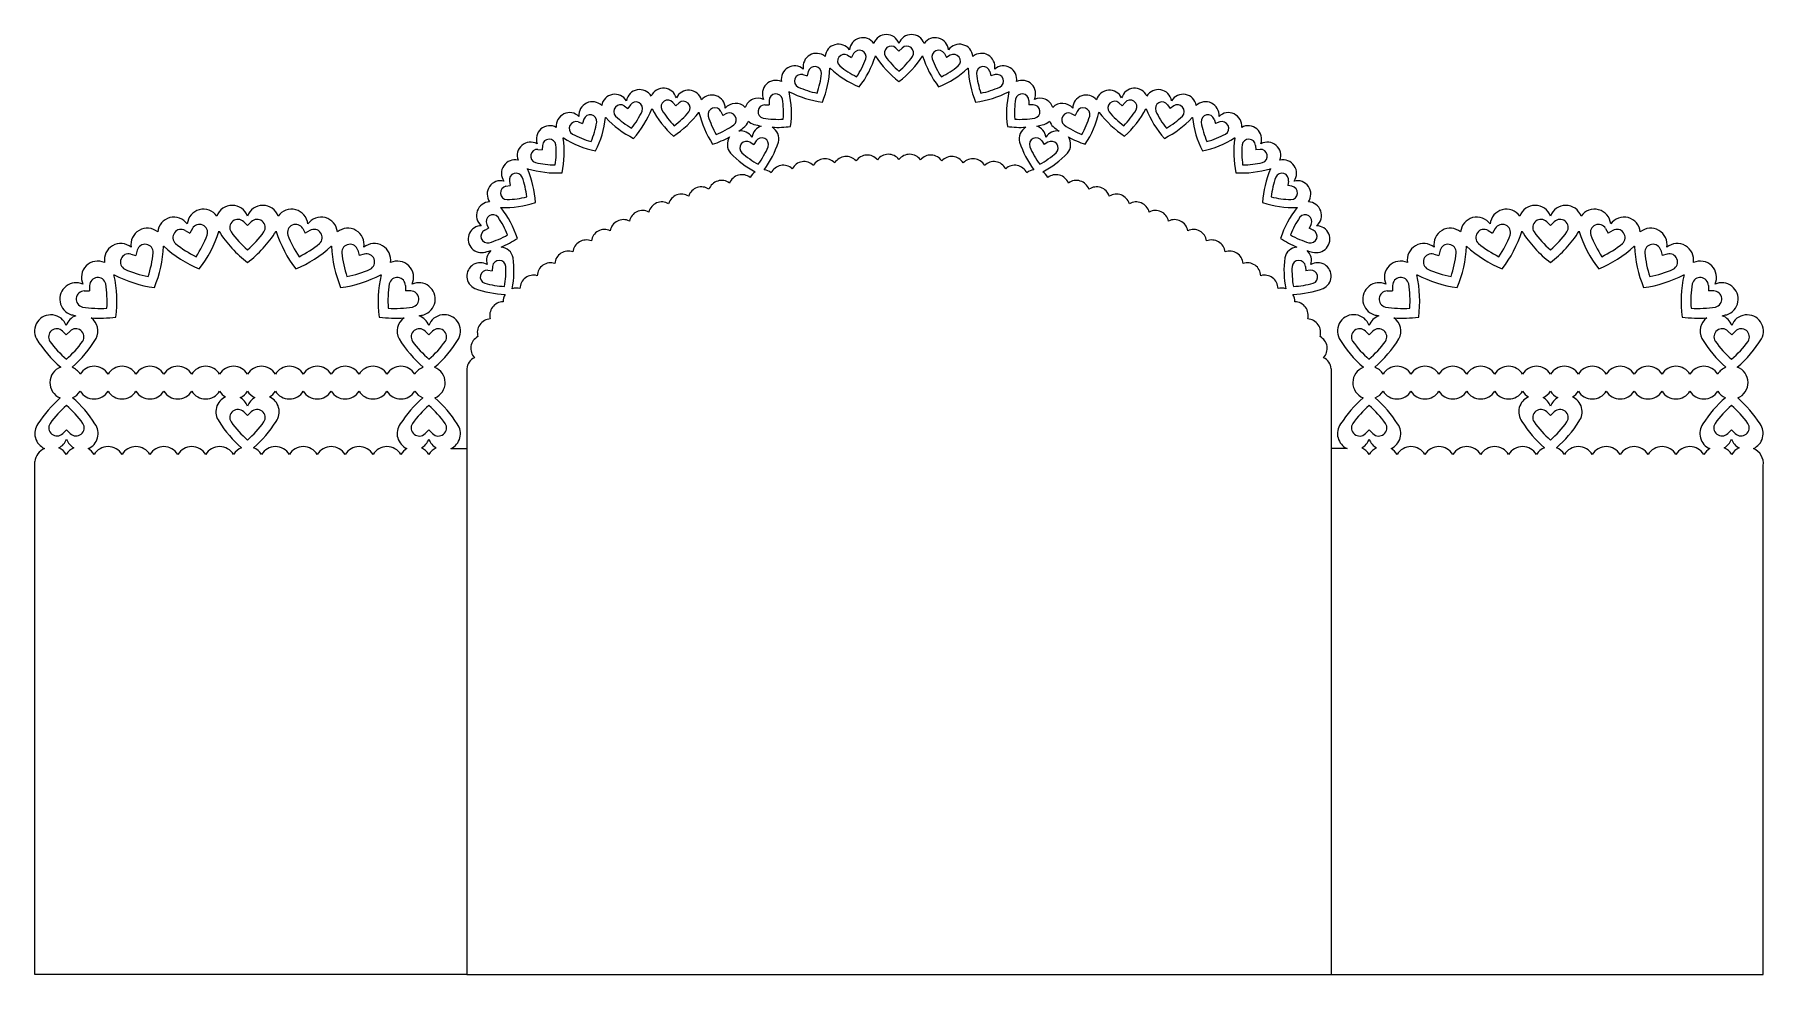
# Model space of a CAD drawing. Extents: x 86 to 346, y 50 to 192.
import ezdxf

# ---------------------------------------------------------------- set-up
doc = ezdxf.new("R2010")
doc.units = 0
doc.layers.get('0').update_dxf_attribs({"linetype": 'CONTINUOUS'})

msp = doc.modelspace()

# ---------------------------------------------------------------- linework, layer by layer
for p, q in [((208.139212, 188.633347), (208.707391, 188.3063)), ((209.035924, 188.873621), (208.707391, 188.3063)), ((215.394732, 189.710774), (215.858905, 189.247815)), ((216.323077, 189.710774), (215.858905, 189.247815)), ((222.681885, 188.873621), (223.010419, 188.3063)), ((223.578598, 188.633347), (223.010419, 188.3063)), ((201.409776, 185.714767), (202.043241, 185.545919)), ((202.213746, 186.178939), (202.043241, 185.545919)), ((229.504064, 186.178939), (229.674569, 185.545919)), ((230.308034, 185.714767), (229.674569, 185.545919)), ((174.542333, 181.000683), (175.084483, 180.632091)), ((175.454493, 181.173274), (175.084483, 180.632091)), ((181.858081, 181.532891), (182.286359, 181.036539)), ((182.783831, 181.463516), (182.286359, 181.036539)), ((189.062298, 180.15351), (189.347517, 179.563224)), ((189.938547, 179.846897), (189.347517, 179.563224)), ((195.665024, 181.153928), (196.320605, 181.154786)), ((196.321463, 181.810367), (196.320605, 181.154786)), ((235.396347, 181.810367), (235.397205, 181.154786)), ((236.052786, 181.153928), (235.397205, 181.154786)), ((241.779263, 179.846897), (242.370293, 179.563224)), ((242.655512, 180.15351), (242.370293, 179.563224)), ((248.933979, 181.463516), (249.431451, 181.036539)), ((249.859728, 181.532891), (249.431451, 181.036539)), ((256.263316, 181.173274), (256.633327, 180.632091)), ((257.175477, 181.000683), (256.633327, 180.632091)), ((167.613608, 178.593155), (168.232683, 178.37744)), ((168.450018, 178.995949), (168.232683, 178.37744)), ((263.267792, 178.995949), (263.485127, 178.37744)), ((264.104202, 178.593155), (263.485127, 178.37744)), ((161.544087, 174.474375), (162.197899, 174.426239)), ((162.247747, 175.079923), (162.197899, 174.426239)), ((193.459239, 175.533949), (194.014792, 175.185885)), ((194.364308, 175.740525), (194.014792, 175.185885)), ((237.353502, 175.740525), (237.703018, 175.185885)), ((238.258571, 175.533949), (237.703018, 175.185885)), ((269.470063, 175.079923), (269.519911, 174.426239)), ((270.173722, 174.474375), (269.519911, 174.426239)), ((156.7474, 168.925032), (157.391392, 169.047755)), ((157.270355, 169.692066), (157.391392, 169.047755)), ((274.447455, 169.692066), (274.326418, 169.047755)), ((274.97041, 168.925032), (274.326418, 169.047755)), ((108.488862, 162.28001), (109.179553, 161.882435)), ((109.578934, 162.572083), (109.179553, 161.882435)), ((117.308895, 163.589683), (117.873152, 163.026892)), ((118.437418, 163.589673), (117.873152, 163.026892)), ((126.167362, 162.571938), (126.566731, 161.882283)), ((127.257429, 162.279845), (126.566731, 161.882283)), ((153.550431, 162.323304), (154.140717, 162.608523)), ((153.857044, 163.199553), (154.140717, 162.608523)), ((277.860766, 163.199553), (277.577093, 162.608523)), ((278.167379, 162.323304), (277.577093, 162.608523)), ((304.460381, 162.279845), (305.151079, 161.882283)), ((305.550448, 162.571938), (305.151079, 161.882283)), ((313.280392, 163.589673), (313.844658, 163.026892)), ((314.408915, 163.589683), (313.844658, 163.026892)), ((322.138876, 162.572083), (322.538257, 161.882435)), ((323.228948, 162.28001), (322.538257, 161.882435)), ((100.308333, 158.73217), (101.078389, 158.526906)), ((101.285667, 159.296423), (101.078389, 158.526906)), ((134.460571, 159.296132), (134.667836, 158.526612)), ((135.437896, 158.731862), (134.667836, 158.526612)), ((296.279914, 158.731862), (297.049974, 158.526612)), ((297.257239, 159.296132), (297.049974, 158.526612)), ((330.432143, 159.296423), (330.639421, 158.526906)), ((331.409477, 158.73217), (330.639421, 158.526906)), ((154.001505, 156.302823), (154.653059, 156.230274)), ((154.727314, 156.881637), (154.653059, 156.230274)), ((276.990496, 156.881637), (277.06475, 156.230274)), ((277.716305, 156.302823), (277.06475, 156.230274)), ((94.12279, 153.985922), (94.12174, 153.188979)), ((141.623356, 153.985506), (141.624392, 153.188563)), ((290.094454, 153.985506), (290.093418, 153.188563)), ((337.59502, 153.985922), (337.59607, 153.188979)), ((93.324797, 153.187942), (94.12174, 153.188979)), ((142.421335, 153.187513), (141.624392, 153.188563)), ((289.296475, 153.187513), (290.093418, 153.188563)), ((338.393013, 153.187942), (337.59607, 153.188979)), ((90.044077, 147.145227), (90.61124, 146.585364)), ((91.172585, 147.151059), (90.61124, 146.585364)), ((144.582222, 147.143747), (145.149388, 146.583888)), ((145.71073, 147.149586), (145.149388, 146.583888)), ((286.00708, 147.149586), (286.568422, 146.583888)), ((287.135588, 147.143747), (286.568422, 146.583888)), ((340.545225, 147.151059), (341.10657, 146.585364)), ((341.673733, 147.145227), (341.10657, 146.585364)), ((150.858897, 141.491258), (150.858898, 129.485606)), ((280.858913, 141.491258), (280.858912, 129.485606)), ((117.308645, 135.006629), (117.872902, 134.443837)), ((118.437168, 135.006619), (117.872902, 134.443837)), ((313.280642, 135.006619), (313.844908, 134.443837)), ((314.409165, 135.006629), (313.844908, 134.443837)), ((90.078071, 131.745227), (90.642341, 132.308005)), ((91.206594, 131.74521), (90.642341, 132.308005)), ((144.577644, 131.729519), (145.141911, 132.2923)), ((145.706167, 131.729509), (145.141911, 132.2923)), ((286.011643, 131.729509), (286.575899, 132.2923)), ((287.140166, 131.729519), (286.575899, 132.2923)), ((340.511216, 131.74521), (341.075469, 132.308005)), ((341.639739, 131.745227), (341.075469, 132.308005)), ((85.858905, 50.414692), (85.858905, 127.520521)), ((148.453101, 129.485605), (150.858898, 129.485606)), ((150.858898, 129.485606), (150.858905, 50.414692)), ((280.858912, 129.485606), (280.858905, 50.414692)), ((283.264709, 129.485605), (280.858912, 129.485606)), ((345.858905, 50.414692), (345.858905, 126.930605)), ((150.858905, 50.414692), (85.858905, 50.414692)), ((150.858905, 50.414692), (280.858905, 50.414692)), ((280.858905, 50.414692), (345.858905, 50.414692))]:
    msp.add_line(p, q)
for centre, radius, start, end in [((206.755775, 188.262656), 2.022839, 35.364135, 174.547781), ((210.419362, 189.244312), 2.022839, 35.452219, 174.635865), ((213.962493, 189.710774), 2.022839, 20.364135, 159.547781), ((214.680488, 188.994656), 1.01142, 45.074998, 212.272929), ((217.755317, 189.710774), 2.022839, 20.452219, 159.635865), ((217.037322, 188.994656), 1.01142, 327.727071, 134.925002), ((221.298448, 189.244312), 2.022839, 5.364135, 144.547781), ((224.962035, 188.262656), 2.022839, 5.452219, 144.635865), ((203.454102, 186.895059), 2.022839, 50.452219, 189.635865), ((207.634649, 187.756771), 1.01142, 60.074998, 227.272929), ((209.911177, 188.366765), 1.01142, 342.727071, 149.925002), ((198.008209, 193.028904), 13.792436, 326.351366, 338.912375), ((198.014151, 193.006729), 14.980854, 322.464095, 342.531587), ((210.419362, 189.244312), 2.022839, 338.708037, 339.547781), ((213.962493, 189.710774), 2.022839, 215.452219, 216.291963), ((224.971221, 196.555695), 14.980854, 212.468413, 232.535905), ((224.971221, 196.578652), 13.792436, 216.087625, 228.648634), ((206.746589, 196.555695), 14.980854, 307.464095, 327.531587), ((206.746589, 196.578652), 13.792436, 311.351366, 323.912375), ((217.755317, 189.710774), 2.022839, 323.708037, 324.547781), ((221.298448, 189.244312), 2.022839, 200.452219, 201.291963), ((233.703659, 193.006729), 14.980854, 197.468413, 217.535905), ((221.806633, 188.366765), 1.01142, 30.074998, 197.272929), ((233.709601, 193.028904), 13.792436, 201.087625, 213.648634), ((224.083161, 187.756771), 1.01142, 312.727071, 119.925002), ((228.263708, 186.895059), 2.022839, 350.364135, 129.547781), ((197.334209, 182.823113), 2.022839, 65.452219, 204.635865), ((200.16942, 184.998647), 2.022839, 50.364135, 189.547781), ((201.14928, 184.737468), 1.01142, 75.074998, 242.272929), ((203.190359, 185.915886), 1.01142, 357.727071, 164.925002), ((190.486325, 187.338452), 13.792436, 341.351366, 353.912375), ((190.497803, 187.31857), 14.980854, 337.464095, 357.531587), ((203.454102, 186.895059), 2.022839, 353.708037, 354.547781), ((206.755775, 188.262656), 2.022839, 230.452219, 231.291963), ((215.617794, 197.723611), 14.980854, 227.468413, 247.535905), ((215.611852, 197.745786), 13.792436, 231.087625, 243.648634), ((216.100016, 197.723611), 14.980854, 292.464095, 312.531587), ((216.105958, 197.745786), 13.792436, 296.351366, 308.912375), ((224.962035, 188.262656), 2.022839, 308.708037, 309.547781), ((228.263708, 186.895059), 2.022839, 185.452219, 186.291963), ((241.220007, 187.31857), 14.980854, 182.468413, 202.535905), ((228.527451, 185.915886), 1.01142, 15.074998, 182.272929), ((241.231485, 187.338452), 13.792436, 186.087625, 198.648634), ((231.54839, 184.998647), 2.022839, 350.452219, 129.635865), ((230.56853, 184.737468), 1.01142, 297.727071, 104.925002), ((234.383601, 182.823113), 2.022839, 335.364135, 114.547781), ((173.135062, 180.734414), 2.022839, 31.078421, 170.262066), ((176.861764, 181.439544), 2.022839, 31.166505, 170.350151), ((180.429847, 181.639923), 2.022839, 16.078421, 155.262066), ((184.212065, 181.356485), 2.022839, 16.166505, 155.350151), ((187.710431, 180.626548), 2.022839, 1.078421, 140.262066), ((194.652278, 180.141182), 2.022839, 65.364135, 161.324963), ((197.332882, 181.809043), 1.01142, 12.727071, 179.925002), ((184.69354, 179.89509), 13.792436, 356.351366, 8.912375), ((197.334209, 182.823113), 2.022839, 8.708037, 9.547781), ((200.16942, 184.998647), 2.022839, 245.452219, 246.291963), ((184.709773, 179.878857), 14.980854, 352.464095, 12.531587), ((206.280798, 196.430887), 14.980854, 242.468413, 262.535905), ((206.269319, 196.450768), 13.792436, 246.087625, 258.648634), ((225.437012, 196.430887), 14.980854, 277.464095, 297.531587), ((225.448491, 196.450768), 13.792436, 281.351366, 293.912375), ((247.008037, 179.878857), 14.980854, 167.468413, 187.535905), ((231.54839, 184.998647), 2.022839, 293.708037, 294.547781), ((234.383601, 182.823113), 2.022839, 170.452219, 171.291963), ((247.02427, 179.89509), 13.792436, 171.087625, 183.648634), ((234.384928, 181.809043), 1.01142, 0.074998, 167.272929), ((237.065532, 180.141182), 2.022839, 18.675037, 114.635865), ((244.007379, 180.626548), 2.022839, 39.737934, 178.921579), ((247.505745, 181.356485), 2.022839, 24.649849, 163.833495), ((251.287963, 181.639923), 2.022839, 24.737934, 163.921579), ((254.856046, 181.439544), 2.022839, 9.649849, 148.833495), ((258.582748, 180.734414), 2.022839, 9.737934, 148.921579), ((166.323205, 177.97173), 2.022839, 46.078421, 185.262066), ((169.740421, 179.617374), 2.022839, 46.166505, 185.350151), ((169.404242, 178.660649), 1.01142, 353.441357, 160.639287), ((173.973674, 180.164264), 1.01142, 55.789284, 222.987215), ((182.675051, 189.529211), 13.792436, 226.801911, 239.36292), ((176.289421, 180.602427), 1.01142, 338.441357, 145.639287), ((164.768138, 186.14104), 13.792436, 322.065651, 334.62666), ((164.772406, 186.118483), 14.980854, 318.17838, 338.245873), ((176.861764, 181.439544), 2.022839, 334.422323, 335.262066), ((180.429847, 181.639923), 2.022839, 211.166505, 212.006249), ((191.919314, 187.643021), 14.980854, 208.182699, 228.250191), ((181.092318, 180.872152), 1.01142, 40.789284, 207.987215), ((191.92103, 187.665914), 13.792436, 211.801911, 224.36292), ((173.745641, 189.00495), 14.980854, 303.17838, 323.245873), ((173.747357, 189.027842), 13.792436, 307.065651, 319.62666), ((183.442563, 180.696026), 1.01142, 323.441357, 130.639287), ((184.212065, 181.356485), 2.022839, 319.422323, 320.262066), ((187.710431, 180.626548), 2.022839, 196.166505, 197.006249), ((200.36212, 183.451403), 14.980854, 193.182699, 213.250191), ((188.151615, 179.713479), 1.01142, 25.789284, 192.987215), ((200.369702, 183.473072), 13.792436, 196.801911, 209.36292), ((191.290414, 179.373858), 2.022839, 44.389323, 140.350151), ((190.376192, 178.935065), 1.01142, 308.441357, 115.639287), ((195.666348, 180.142509), 1.01142, 90.074998, 257.272929), ((236.051462, 180.142509), 1.01142, 282.727071, 89.925002), ((240.427396, 179.373858), 2.022839, 39.649849, 135.610677), ((241.341618, 178.935065), 1.01142, 64.360713, 231.558643), ((243.566195, 179.713479), 1.01142, 347.012785, 154.210716), ((231.348108, 183.473072), 13.792436, 330.63708, 343.198089), ((231.35569, 183.451403), 14.980854, 326.749809, 346.817301), ((244.007379, 180.626548), 2.022839, 342.993751, 343.833495), ((247.505745, 181.356485), 2.022839, 219.737934, 220.577677), ((257.972169, 189.00495), 14.980854, 216.754127, 236.82162), ((248.275247, 180.696026), 1.01142, 49.360713, 216.558643), ((257.970453, 189.027842), 13.792436, 220.37334, 232.934349), ((239.79678, 187.665914), 13.792436, 315.63708, 328.198089), ((239.798496, 187.643021), 14.980854, 311.749809, 331.817301), ((250.625492, 180.872152), 1.01142, 332.012785, 139.210716), ((251.287963, 181.639923), 2.022839, 327.993751, 328.833495), ((254.856046, 181.439544), 2.022839, 204.737934, 205.577677), ((266.945404, 186.118483), 14.980854, 201.754127, 221.82162), ((255.428389, 180.602427), 1.01142, 34.360713, 201.558643), ((266.949672, 186.14104), 13.792436, 205.37334, 217.934349), ((249.042759, 189.529211), 13.792436, 300.63708, 313.198089), ((257.744136, 180.164264), 1.01142, 317.012785, 124.210716), ((261.977389, 179.617374), 2.022839, 354.649849, 133.833495), ((262.313568, 178.660649), 1.01142, 19.360713, 186.558643), ((265.394605, 177.97173), 2.022839, 354.737934, 133.921579), ((163.333344, 176.014155), 2.022839, 61.166505, 200.350151), ((167.280807, 177.638056), 1.01142, 70.789284, 237.987215), ((156.842039, 181.02861), 13.792436, 337.065651, 349.62666), ((156.851999, 181.007927), 14.980854, 333.17838, 353.245873), ((169.740421, 179.617374), 2.022839, 349.422323, 350.262066), ((173.135062, 180.734414), 2.022839, 226.166505, 227.006249), ((182.679319, 189.506654), 14.980854, 223.182699, 243.250191), ((183.167775, 189.492286), 13.792436, 292.065651, 304.62666), ((183.160193, 189.470618), 14.980854, 305.127934, 308.245873), ((192.062909, 175.215246), 2.022839, 33.221278, 98.032792), ((191.290414, 179.373858), 2.022839, 304.422323, 341.324963), ((194.652278, 180.141182), 2.022839, 224.389323, 252.452439), ((195.760639, 176.059228), 2.022839, 107.681494, 172.493008), ((197.596534, 192.765618), 14.980854, 256.275989, 260.586352), ((197.580301, 192.781851), 13.792436, 261.087625, 273.648634), ((197.596534, 192.765618), 14.980854, 266.871301, 277.535905), ((195.760639, 176.059228), 2.022839, 345.404704, 59.776159), ((234.121276, 192.765618), 14.980854, 262.464095, 273.128699), ((234.137509, 192.781851), 13.792436, 266.351366, 278.912375), ((235.957171, 176.059228), 2.022839, 120.223841, 194.595296), ((235.957171, 176.059228), 2.022839, 7.506992, 72.318506), ((234.121276, 192.765618), 14.980854, 279.413648, 282.531587), ((237.065532, 180.141182), 2.022839, 278.708037, 315.610677), ((239.654901, 175.215246), 2.022839, 81.967208, 146.778722), ((240.427396, 179.373858), 2.022839, 198.675037, 226.738153), ((248.557617, 189.470618), 14.980854, 230.561703, 234.872066), ((240.427396, 179.373858), 2.022839, 234.737934, 235.577677), ((248.550035, 189.492286), 13.792436, 235.37334, 247.934349), ((249.038491, 189.506654), 14.980854, 296.749809, 316.817301), ((258.582748, 180.734414), 2.022839, 312.993751, 313.833495), ((261.977389, 179.617374), 2.022839, 189.737934, 190.577677), ((274.865811, 181.007927), 14.980854, 186.754127, 206.82162), ((274.875771, 181.02861), 13.792436, 190.37334, 202.934349), ((264.437003, 177.638056), 1.01142, 302.012785, 109.210716), ((268.384466, 176.014155), 2.022839, 339.649849, 118.833495), ((160.45849, 173.540143), 2.022839, 61.078421, 200.262066), ((161.469824, 173.465685), 1.01142, 85.789284, 252.987215), ((163.256238, 175.003019), 1.01142, 8.441357, 175.639287), ((150.509209, 174.038957), 13.792436, 352.065651, 4.62666), ((150.524183, 174.021557), 14.980854, 348.17838, 8.245873), ((163.333344, 176.014155), 2.022839, 4.422323, 5.262066), ((166.323205, 177.97173), 2.022839, 241.166505, 242.006249), ((173.271826, 188.915299), 14.980854, 238.182699, 258.250191), ((173.261865, 188.935982), 13.792436, 241.801911, 254.36292), ((183.160193, 189.470618), 14.980854, 288.17838, 298.842984), ((192.062909, 175.215246), 2.022839, 145.938127, 220.309582), ((192.922253, 174.676852), 1.01142, 57.932141, 225.130072), ((195.219997, 175.201297), 1.01142, 340.584214, 147.782144), ((183.499675, 180.305242), 13.792436, 324.208508, 336.769517), ((183.504784, 180.282861), 14.980854, 323.71209, 341.581154), ((248.213026, 180.282861), 14.980854, 198.418846, 216.28791), ((236.497813, 175.201297), 1.01142, 32.217856, 199.415786), ((248.218134, 180.305242), 13.792436, 203.230483, 215.791492), ((238.795557, 174.676852), 1.01142, 314.869928, 122.067859), ((239.654901, 175.215246), 2.022839, 319.690418, 34.061873), ((248.557617, 189.470618), 14.980854, 241.157016, 251.82162), ((258.445984, 188.915299), 14.980854, 281.749809, 301.817301), ((258.455945, 188.935982), 13.792436, 285.63708, 298.198089), ((281.193627, 174.021557), 14.980854, 171.754127, 191.82162), ((265.394605, 177.97173), 2.022839, 297.993751, 298.833495), ((268.384466, 176.014155), 2.022839, 174.737934, 175.577677), ((281.208601, 174.038957), 13.792436, 175.37334, 187.934349), ((268.461571, 175.003019), 1.01142, 4.360713, 171.558643), ((270.247986, 173.465685), 1.01142, 287.012785, 94.210716), ((271.259319, 173.540143), 2.022839, 339.737934, 118.921579), ((158.077164, 170.875438), 2.022839, 76.166505, 215.350151), ((164.322965, 185.926656), 13.792436, 256.801911, 269.36292), ((201.272487, 184.338223), 14.980854, 224.133132, 242.002196), ((201.267378, 184.360604), 13.792436, 228.944768, 241.505777), ((198.449576, 170.063693), 2.022839, 47.976605, 153.781637), ((201.586529, 170.610621), 2.022839, 45.998583, 151.803615), ((204.740491, 171.048948), 2.022839, 44.020561, 149.825593), ((207.907703, 171.378151), 2.022839, 42.042539, 147.847571), ((211.08439, 171.597837), 2.022839, 40.064517, 145.869549), ((214.266768, 171.707746), 2.022839, 38.086495, 143.891527), ((217.451042, 171.707746), 2.022839, 36.108473, 141.913505), ((220.63342, 171.597837), 2.022839, 34.130451, 139.935483), ((223.810107, 171.378151), 2.022839, 32.152429, 137.957461), ((226.977319, 171.048948), 2.022839, 30.174407, 135.979439), ((230.131281, 170.610621), 2.022839, 28.196385, 134.001417), ((233.268234, 170.063693), 2.022839, 26.218363, 132.023395), ((230.450432, 184.360604), 13.792436, 298.494223, 311.055232), ((230.445323, 184.338223), 14.980854, 297.997804, 315.866868), ((267.394845, 185.926656), 13.792436, 270.63708, 283.198089), ((273.640646, 170.875438), 2.022839, 324.649849, 103.833495), ((155.940591, 167.74166), 2.022839, 76.078421, 215.262066), ((158.264387, 169.8788), 1.01142, 23.441357, 190.639287), ((146.20122, 165.648414), 13.792436, 7.065651, 19.62666), ((160.45849, 173.540143), 2.022839, 256.166505, 257.006249), ((158.077164, 170.875438), 2.022839, 19.422323, 20.262066), ((146.220188, 165.635482), 14.980854, 3.17838, 23.245873), ((164.337939, 185.909255), 14.980854, 253.182699, 273.250191), ((189.178024, 167.778461), 2.022839, 53.910671, 159.715703), ((192.241625, 168.646769), 2.022839, 51.932649, 157.737681), ((195.33337, 169.408815), 2.022839, 122.721608, 155.759659), ((195.33337, 169.408815), 2.022839, 49.954627, 82.992678), ((236.38444, 169.408815), 2.022839, 97.007322, 130.045373), ((236.38444, 169.408815), 2.022839, 24.240341, 57.278392), ((239.476185, 168.646769), 2.022839, 22.262319, 128.067351), ((242.539786, 167.778461), 2.022839, 20.284297, 126.089329), ((267.379871, 185.909255), 14.980854, 266.749809, 286.817301), ((285.497622, 165.635482), 14.980854, 156.754127, 176.82162), ((271.259319, 173.540143), 2.022839, 282.993751, 283.833495), ((273.640646, 170.875438), 2.022839, 159.737934, 160.577677), ((285.51659, 165.648414), 13.792436, 160.37334, 172.934349), ((273.453422, 169.8788), 1.01142, 349.360713, 156.558643), ((275.777219, 167.74166), 2.022839, 324.737934, 103.921579), ((154.330083, 164.55142), 2.022839, 91.166505, 230.350151), ((156.936735, 167.931492), 1.01142, 100.789284, 267.987215), ((156.486489, 180.69338), 14.980854, 268.182699, 288.250191), ((156.467521, 180.706312), 13.792436, 271.801911, 284.36292), ((180.19241, 164.546944), 2.022839, 59.844737, 165.649769), ((183.149825, 165.727327), 2.022839, 57.866715, 163.671747), ((186.14622, 166.804927), 2.022839, 55.888693, 161.693725), ((245.57159, 166.804927), 2.022839, 18.306275, 124.111307), ((248.567985, 165.727327), 2.022839, 16.328253, 122.133285), ((251.5254, 164.546944), 2.022839, 14.350231, 120.155263), ((275.231321, 180.69338), 14.980854, 251.749809, 271.817301), ((275.250289, 180.706312), 13.792436, 255.63708, 268.198089), ((274.781075, 167.931492), 1.01142, 272.012785, 79.210716), ((277.387727, 164.55142), 2.022839, 309.649849, 88.833495), ((106.807112, 161.829402), 2.459022, 35.363634, 174.547279), ((111.260685, 163.022691), 2.459022, 35.451718, 174.635364), ((115.567823, 163.589699), 2.459022, 20.363634, 159.547279), ((116.440631, 162.719158), 1.229511, 45.074497, 212.272428), ((120.17849, 163.589658), 2.459022, 20.451718, 159.635364), ((119.305668, 162.719133), 1.229511, 327.72657, 134.9245), ((124.485619, 163.022576), 2.459022, 5.363634, 144.547279), ((128.939171, 161.829208), 2.459022, 5.451718, 144.635364), ((154.768875, 163.637198), 1.01142, 38.441357, 205.639287), ((144.211655, 156.428781), 13.792436, 22.065651, 34.62666), ((154.330083, 164.55142), 2.022839, 34.422323, 35.262066), ((155.940591, 167.74166), 2.022839, 271.166505, 272.006249), ((144.233323, 156.421199), 14.980854, 18.17838, 38.245873), ((174.408567, 161.883582), 2.022839, 63.800781, 169.605813), ((177.2775, 163.265187), 2.022839, 61.822759, 167.627791), ((254.44031, 163.265187), 2.022839, 12.372209, 118.177241), ((257.309243, 161.883582), 2.022839, 10.394187, 116.199219), ((287.484487, 156.421199), 14.980854, 141.754127, 161.82162), ((287.506155, 156.428781), 13.792436, 145.37334, 157.934349), ((275.777219, 167.74166), 2.022839, 267.993751, 268.833495), ((277.387727, 164.55142), 2.022839, 144.737934, 145.577677), ((276.948935, 163.637198), 1.01142, 334.360713, 141.558643), ((302.778639, 161.829208), 2.459022, 35.364636, 174.548282), ((307.232191, 163.022576), 2.459022, 35.452721, 174.636366), ((311.53932, 163.589658), 2.459022, 20.364636, 159.548282), ((312.412142, 162.719133), 1.229511, 45.0755, 212.27343), ((316.149987, 163.589699), 2.459022, 20.452721, 159.636366), ((315.277179, 162.719158), 1.229511, 327.727572, 134.925503), ((320.457125, 163.022691), 2.459022, 5.364636, 144.548282), ((324.910698, 161.829402), 2.459022, 5.452721, 144.636366), ((102.793487, 160.166945), 2.459022, 50.451718, 189.635364), ((107.875491, 161.214423), 1.229511, 60.074497, 227.272428), ((110.642911, 161.955925), 1.229511, 342.72657, 149.9245), ((96.173367, 167.623484), 16.766486, 326.350864, 338.911873), ((96.180589, 167.596528), 18.211162, 322.463593, 342.531086), ((111.260685, 163.022691), 2.459022, 338.707536, 339.547279), ((115.567823, 163.589699), 2.459022, 215.451718, 216.291462), ((128.950426, 171.910467), 18.211162, 212.467912, 232.535404), ((128.950427, 171.938374), 16.766486, 216.087124, 228.648133), ((106.796033, 171.910661), 18.211162, 307.463593, 327.531086), ((106.796033, 171.938568), 16.766486, 311.350864, 323.911873), ((120.17849, 163.589658), 2.459022, 323.707536, 324.547279), ((124.485619, 163.022576), 2.459022, 200.451718, 201.291462), ((139.565794, 167.596148), 18.211162, 197.467912, 217.535404), ((125.103374, 161.955799), 1.229511, 30.074497, 197.272428), ((139.573017, 167.623104), 16.766486, 201.087124, 213.648133), ((127.870781, 161.214248), 1.229511, 312.72657, 119.9245), ((132.952766, 160.166682), 2.459022, 350.363634, 129.547279), ((153.077392, 160.971437), 2.022839, 91.078421, 278.166724), ((153.990462, 161.412621), 1.01142, 115.789284, 282.987215), ((150.230869, 173.630708), 13.792436, 286.801911, 299.36292), ((171.589032, 160.403776), 2.022839, 65.778803, 171.583835), ((260.128778, 160.403776), 2.022839, 8.416165, 114.221197), ((281.486941, 173.630708), 13.792436, 240.63708, 253.198089), ((277.727348, 161.412621), 1.01142, 257.012785, 64.210716), ((278.640418, 160.971437), 2.022839, 252.993751, 88.921579), ((298.765044, 160.166682), 2.459022, 50.452721, 189.636366), ((303.847029, 161.214248), 1.229511, 60.0755, 227.27343), ((306.614436, 161.955799), 1.229511, 342.727572, 149.925503), ((292.144792, 167.623104), 16.766486, 326.351867, 338.912876), ((292.152016, 167.596148), 18.211162, 322.464596, 342.532088), ((307.232191, 163.022576), 2.459022, 338.708538, 339.548282), ((311.53932, 163.589658), 2.459022, 215.452721, 216.292464), ((324.921777, 171.910661), 18.211162, 212.468914, 232.536407), ((324.921777, 171.938568), 16.766486, 216.088127, 228.649136), ((302.767383, 171.938374), 16.766486, 311.351867, 323.912876), ((302.767384, 171.910467), 18.211162, 307.464596, 327.532088), ((316.149987, 163.589699), 2.459022, 323.708538, 324.548282), ((320.457125, 163.022691), 2.459022, 200.452721, 201.292464), ((335.537221, 167.596528), 18.211162, 197.468914, 217.536407), ((321.074899, 161.955925), 1.229511, 30.0755, 197.27343), ((335.544443, 167.623484), 16.766486, 201.088127, 213.649136), ((323.842319, 161.214423), 1.229511, 312.727572, 119.925503), ((328.924323, 160.166945), 2.459022, 350.364636, 129.548282), ((98.800512, 157.861647), 2.459022, 50.363634, 189.547279), ((99.991656, 157.54414), 1.229511, 75.074497, 242.272428), ((102.472864, 158.976637), 1.229511, 357.72657, 164.9245), ((87.029485, 160.706084), 16.766486, 341.350864, 353.911873), ((87.043438, 160.681916), 18.211162, 337.463593, 357.531086), ((102.793487, 160.166945), 2.459022, 353.707536, 354.547279), ((106.807112, 161.829402), 2.459022, 230.451718, 231.291462), ((117.58014, 173.33032), 18.211162, 227.467912, 247.535404), ((117.572918, 173.357276), 16.766486, 231.087124, 243.648133), ((118.166344, 173.330314), 18.211162, 292.463593, 312.531086), ((118.173567, 173.35727), 16.766486, 296.350864, 308.911873), ((128.939171, 161.829208), 2.459022, 308.707536, 309.547279), ((132.952766, 160.166682), 2.459022, 185.451718, 186.291462), ((148.702825, 160.681377), 18.211162, 182.467912, 202.535404), ((133.273369, 158.976368), 1.229511, 15.074497, 182.272428), ((148.716778, 160.705545), 16.766486, 186.087124, 198.648133), ((136.945701, 157.861313), 2.459022, 350.451718, 129.635364), ((135.754552, 157.543827), 1.229511, 297.72657, 104.9245), ((150.252538, 173.623126), 14.980854, 281.990274, 286.300637), ((153.077392, 160.971437), 2.022839, 286.166505, 287.006249), ((155.847084, 157.774624), 2.022839, 133.395779, 198.207294), ((155.847084, 157.774624), 2.022839, 11.11899, 85.490445), ((150.252538, 173.623126), 14.980854, 292.585587, 303.250191), ((166.111531, 157.156729), 2.022839, 69.734847, 175.539879), ((168.822254, 158.827532), 2.022839, 67.756825, 173.561857), ((262.895556, 158.827532), 2.022839, 6.438143, 112.243175), ((265.606279, 157.156729), 2.022839, 4.460121, 110.265153), ((281.465272, 173.623126), 14.980854, 236.749809, 247.414413), ((275.870726, 157.774624), 2.022839, 94.509555, 168.88101), ((275.870726, 157.774624), 2.022839, 341.792706, 46.604221), ((281.465272, 173.623126), 14.980854, 253.699363, 256.817301), ((294.772109, 157.861313), 2.459022, 50.364636, 189.548282), ((295.963258, 157.543827), 1.229511, 75.0755, 242.27343), ((298.444441, 158.976368), 1.229511, 357.727572, 164.925503), ((283.001032, 160.705545), 16.766486, 341.351867, 353.912876), ((283.014985, 160.681377), 18.211162, 337.464596, 357.532088), ((298.765044, 160.166682), 2.459022, 353.708538, 354.548282), ((302.778639, 161.829208), 2.459022, 230.452721, 231.292464), ((313.551466, 173.330314), 18.211162, 227.468914, 247.536407), ((313.544243, 173.35727), 16.766486, 231.088127, 243.649136), ((314.13767, 173.33032), 18.211162, 292.464596, 312.532088), ((314.144892, 173.357276), 16.766486, 296.351867, 308.912876), ((324.910698, 161.829402), 2.459022, 308.708538, 309.548282), ((328.924323, 160.166945), 2.459022, 185.452721, 186.292464), ((344.674372, 160.681916), 18.211162, 182.468914, 202.536407), ((329.244946, 158.976637), 1.229511, 15.0755, 182.27343), ((344.688325, 160.706084), 16.766486, 186.088127, 198.649136), ((332.917297, 157.861647), 2.459022, 350.452721, 129.636366), ((331.726154, 157.54414), 1.229511, 297.727572, 104.925503), ((95.353925, 155.217035), 2.459022, 65.451718, 204.635364), ((106.215849, 171.783113), 16.766486, 246.087124, 258.648133), ((129.530608, 171.782909), 16.766486, 281.350864, 293.911873), ((140.392243, 155.216641), 2.459022, 335.363634, 114.547279), ((152.881735, 155.409837), 2.022839, 58.935563, 246.023867), ((153.889577, 155.297616), 1.01142, 83.646427, 250.844358), ((155.732225, 156.767078), 1.01142, 6.2985, 173.49643), ((142.958062, 156.280317), 13.792436, 349.922794, 2.483803), ((142.972375, 156.262369), 14.980854, 349.426375, 7.29544), ((163.460092, 155.393357), 2.022839, 71.712869, 177.517901), ((268.257718, 155.393357), 2.022839, 2.482099, 108.287131), ((288.745435, 156.262369), 14.980854, 172.70456, 190.573625), ((288.759748, 156.280317), 13.792436, 177.516197, 190.077206), ((275.985585, 156.767078), 1.01142, 6.50357, 173.7015), ((277.828233, 155.297616), 1.01142, 289.155642, 96.353573), ((278.836075, 155.409837), 2.022839, 293.976133, 121.064437), ((291.325567, 155.216641), 2.459022, 65.452721, 204.636366), ((302.187202, 171.782909), 16.766486, 246.088127, 258.649136), ((325.501961, 171.783113), 16.766486, 281.351867, 293.912876), ((336.363885, 155.217035), 2.459022, 335.364636, 114.548282), ((92.093662, 151.956829), 2.459022, 65.363634, 252.451937), ((95.3523, 153.984302), 1.229511, 12.72657, 179.9245), ((79.987528, 151.657779), 16.766486, 356.350864, 8.911873), ((95.353925, 155.217035), 2.459022, 8.707536, 9.547279), ((98.800512, 157.861647), 2.459022, 245.451718, 246.291462), ((80.007261, 151.638046), 18.211162, 352.463593, 12.531086), ((106.229802, 171.758945), 18.211162, 242.467912, 262.535404), ((129.516654, 171.758741), 18.211162, 277.463593, 297.531086), ((155.738844, 151.637383), 18.211162, 167.467912, 187.535404), ((136.945701, 157.861313), 2.459022, 293.707536, 294.547279), ((140.392243, 155.216641), 2.459022, 170.451718, 171.291462), ((155.758577, 151.657116), 16.766486, 171.087124, 183.648133), ((140.393845, 153.983908), 1.229511, 0.074497, 167.272428), ((143.652448, 151.956378), 2.459022, 287.54706, 114.635364), ((157.220966, 167.625241), 14.980854, 249.847417, 267.716482), ((157.206653, 167.64319), 13.792436, 254.659054, 267.220063), ((158.347634, 151.597424), 2.022839, 75.668913, 108.706964), ((160.871098, 153.539519), 2.022839, 73.690891, 179.495923), ((270.846712, 153.539519), 2.022839, 0.504077, 106.309109), ((273.370176, 151.597424), 2.022839, 71.293036, 104.331087), ((274.496844, 167.625241), 14.980854, 272.283518, 290.152583), ((274.511157, 167.64319), 13.792436, 272.779937, 285.340946), ((288.065362, 151.956378), 2.459022, 65.364636, 252.45294), ((291.323965, 153.983908), 1.229511, 12.727572, 179.925503), ((275.959233, 151.657116), 16.766486, 356.351867, 8.912876), ((291.325567, 155.216641), 2.459022, 8.708538, 9.548282), ((294.772109, 157.861313), 2.459022, 245.452721, 246.292464), ((275.978966, 151.637383), 18.211162, 352.464596, 12.532088), ((302.201156, 171.758741), 18.211162, 242.468914, 262.536407), ((325.488007, 171.758945), 18.211162, 277.464596, 297.532088), ((351.710549, 151.638046), 18.211162, 167.468914, 187.536407), ((332.917297, 157.861647), 2.459022, 293.708538, 294.548282), ((336.363885, 155.217035), 2.459022, 170.452721, 171.292464), ((351.730282, 151.657779), 16.766486, 171.088127, 183.649136), ((336.36551, 153.984302), 1.229511, 0.0755, 167.27343), ((339.624148, 151.956829), 2.459022, 287.548063, 114.636366), ((93.326395, 151.958432), 1.229511, 90.074497, 257.272428), ((142.419715, 151.958003), 1.229511, 282.72657, 89.9245), ((156.329868, 149.522557), 2.022839, 90.124725, 195.929757), ((158.347634, 151.597424), 2.022839, 148.435894, 181.473945), ((273.370176, 151.597424), 2.022839, 358.526055, 31.564106), ((275.387942, 149.522557), 2.022839, 344.070243, 89.875275), ((289.298095, 151.958003), 1.229511, 90.0755, 257.27343), ((338.391415, 151.958432), 1.229511, 282.727572, 89.925503), ((88.303028, 147.136229), 2.459022, 20.660247, 207.74855), ((92.913634, 147.160057), 2.459022, 110.782549, 159.931977), ((95.67292, 167.30343), 18.211162, 256.275488, 258.496419), ((95.653187, 167.323164), 16.766486, 261.087124, 273.648133), ((95.67292, 167.30343), 18.211162, 265.904289, 277.535404), ((92.913634, 147.160057), 2.459022, 332.843673, 53.617444), ((140.073459, 167.303042), 18.211162, 262.463593, 274.241534), ((140.093192, 167.322775), 16.766486, 266.350864, 278.911873), ((142.841173, 147.134738), 2.459022, 125.295177, 207.748908), ((140.073459, 167.303042), 18.211162, 281.386352, 283.72351), ((142.841173, 147.134738), 2.459022, 20.660604, 70.332709), ((147.451778, 147.158595), 2.459022, 332.844031, 159.932335), ((154.458929, 146.945894), 2.022839, 92.102747, 197.907779), ((277.258881, 146.945894), 2.022839, 342.092221, 87.897253), ((284.266032, 147.158595), 2.459022, 20.067665, 207.155969), ((288.876637, 147.134738), 2.459022, 109.667291, 159.339396), ((291.644351, 167.303042), 18.211162, 256.27649, 258.613648), ((291.624618, 167.322775), 16.766486, 261.088127, 273.649136), ((291.644351, 167.303042), 18.211162, 265.758466, 277.536407), ((288.876637, 147.134738), 2.459022, 332.251092, 54.704823), ((336.04489, 167.30343), 18.211162, 262.464596, 274.095711), ((336.064623, 167.323164), 16.766486, 266.351867, 278.912876), ((338.804176, 147.160057), 2.459022, 126.382556, 207.156327), ((338.804176, 147.160057), 2.459022, 20.068023, 69.217451), ((336.04489, 167.30343), 18.211162, 281.503581, 283.724512), ((343.414782, 147.136229), 2.459022, 332.25145, 159.339753), ((101.642377, 155.526166), 18.211162, 211.572101, 229.320646), ((89.180331, 146.270218), 1.229511, 45.37111, 212.569041), ((79.488135, 155.439576), 16.766486, 311.647477, 324.208486), ((92.04533, 146.285025), 1.229511, 328.023183, 135.221113), ((79.488279, 155.41167), 18.211162, 311.160986, 329.020123), ((156.180469, 155.524758), 18.211162, 211.572458, 229.320868), ((143.718481, 146.268733), 1.229511, 45.371468, 212.569398), ((134.026228, 155.43803), 16.766486, 311.647835, 324.208844), ((146.58348, 146.283558), 1.229511, 328.02354, 135.221471), ((134.026372, 155.410123), 18.211162, 311.161204, 329.020481), ((153.476618, 144.534061), 2.022839, 117.771251, 223.576283), ((278.241192, 144.534061), 2.022839, 316.423717, 62.228749), ((297.691438, 155.410123), 18.211162, 210.979519, 228.838796), ((285.13433, 146.283558), 1.229511, 44.778529, 211.97646), ((297.691582, 155.43803), 16.766486, 215.791156, 228.352165), ((287.999329, 146.268733), 1.229511, 327.430602, 134.628532), ((275.537341, 155.524758), 18.211162, 310.679132, 328.427542), ((352.229531, 155.41167), 18.211162, 210.979877, 228.839014), ((339.67248, 146.285025), 1.229511, 44.778887, 211.976817), ((352.229675, 155.439576), 16.766486, 215.791514, 228.352523), ((342.537479, 146.270218), 1.229511, 327.430959, 134.62889), ((330.075433, 155.526166), 18.211162, 310.679354, 328.427899), ((101.642233, 155.554072), 16.766486, 216.383737, 228.944746), ((156.180325, 155.552664), 16.766486, 216.384095, 228.945104), ((152.87359, 141.3099), 2.022839, 115.23599, 174.856221), ((278.84422, 141.3099), 2.022839, 5.143779, 64.76401), ((275.537485, 155.552664), 16.766486, 311.054896, 323.615905), ((330.075577, 155.554072), 16.766486, 311.055254, 323.616263), ((90.60389, 139.401389), 2.459022, 109.77631, 248.610035), ((90.60389, 139.401389), 2.459022, 31.456285, 69.266279), ((94.799051, 139.400353), 2.459022, 31.456642, 148.542355), ((98.994294, 139.400316), 2.459022, 31.456642, 148.542355), ((103.189538, 139.400279), 2.459022, 31.456642, 148.542355), ((107.384781, 139.400243), 2.459022, 31.456642, 148.542355), ((111.580025, 139.400206), 2.459022, 31.456642, 148.542355), ((115.775268, 139.400169), 2.459022, 31.454174, 148.542355), ((119.970512, 139.400133), 2.459022, 31.456642, 148.542355), ((124.165755, 139.400096), 2.459022, 31.456642, 148.542355), ((128.360999, 139.400059), 2.459022, 31.456642, 148.542355), ((132.556242, 139.400023), 2.459022, 31.456642, 148.542355), ((136.751486, 139.399986), 2.459022, 31.456642, 148.542355), ((140.946729, 139.399949), 2.459022, 31.456642, 148.542355), ((145.141973, 139.399912), 2.459022, 109.774738, 148.542355), ((145.141973, 139.399912), 2.459022, 291.773852, 69.264714), ((286.575837, 139.399912), 2.459022, 110.735286, 248.226148), ((286.575837, 139.399912), 2.459022, 31.457645, 70.225262), ((290.771081, 139.399949), 2.459022, 31.457645, 148.543358), ((294.966324, 139.399986), 2.459022, 31.457645, 148.543358), ((299.161568, 139.400023), 2.459022, 31.457645, 148.543358), ((303.356811, 139.400059), 2.459022, 31.457645, 148.543358), ((307.552055, 139.400096), 2.459022, 31.457645, 148.543358), ((311.747298, 139.400133), 2.459022, 31.457645, 148.543358), ((315.942542, 139.400169), 2.459022, 31.457645, 148.545826), ((320.137785, 139.400206), 2.459022, 31.457645, 148.543358), ((324.333029, 139.400243), 2.459022, 31.457645, 148.543358), ((328.528272, 139.400279), 2.459022, 31.457645, 148.543358), ((332.723516, 139.400316), 2.459022, 31.457645, 148.543358), ((336.918759, 139.400353), 2.459022, 31.457645, 148.543358), ((341.11392, 139.401389), 2.459022, 110.733721, 148.543715), ((341.11392, 139.401389), 2.459022, 291.389965, 70.22369), ((90.60389, 139.401389), 2.459022, 292.713904, 328.541998), ((94.799051, 139.400353), 2.459022, 211.456642, 328.542355), ((98.994294, 139.400316), 2.459022, 211.456642, 328.542355), ((103.189538, 139.400279), 2.459022, 211.456642, 328.542355), ((107.384781, 139.400243), 2.459022, 211.456642, 328.542355), ((111.580025, 139.400206), 2.459022, 211.456642, 328.542355), ((115.775268, 139.400169), 2.459022, 211.456642, 240.717976), ((115.775268, 139.400169), 2.459022, 293.868972, 328.544823), ((119.970512, 139.400133), 2.459022, 211.456642, 246.1316), ((119.970512, 139.400133), 2.459022, 299.282324, 328.542355), ((124.165755, 139.400096), 2.459022, 211.456642, 328.542355), ((128.360999, 139.400059), 2.459022, 211.456642, 328.542355), ((132.556242, 139.400023), 2.459022, 211.456642, 328.542355), ((136.751486, 139.399986), 2.459022, 211.456642, 328.542355), ((140.946729, 139.399949), 2.459022, 211.456642, 328.542355), ((145.141973, 139.399912), 2.459022, 211.456642, 248.225146), ((286.575837, 139.399912), 2.459022, 291.774854, 328.543358), ((290.771081, 139.399949), 2.459022, 211.457645, 328.543358), ((294.966324, 139.399986), 2.459022, 211.457645, 328.543358), ((299.161568, 139.400023), 2.459022, 211.457645, 328.543358), ((303.356811, 139.400059), 2.459022, 211.457645, 328.543358), ((307.552055, 139.400096), 2.459022, 211.457645, 328.543358), ((311.747298, 139.400133), 2.459022, 211.457645, 240.717676), ((311.747298, 139.400133), 2.459022, 293.8684, 328.543358), ((315.942542, 139.400169), 2.459022, 211.455177, 246.131028), ((315.942542, 139.400169), 2.459022, 299.282024, 328.543358), ((320.137785, 139.400206), 2.459022, 211.457645, 328.543358), ((324.333029, 139.400243), 2.459022, 211.457645, 328.543358), ((328.528272, 139.400279), 2.459022, 211.457645, 328.543358), ((332.723516, 139.400316), 2.459022, 211.457645, 328.543358), ((336.918759, 139.400353), 2.459022, 211.457645, 328.543358), ((341.11392, 139.401389), 2.459022, 211.458002, 247.286096), ((101.719404, 123.424167), 18.211162, 131.270507, 147.530728), ((101.719404, 123.39626), 16.766486, 131.350507, 143.911516), ((79.565011, 123.396592), 16.766486, 36.086767, 48.647776), ((79.565011, 123.424499), 18.211162, 32.467554, 48.82976), ((115.567573, 135.006644), 2.459022, 113.868972, 216.291462), ((116.440381, 134.136103), 1.229511, 45.074497, 212.272428), ((115.567573, 135.006644), 2.459022, 20.363634, 60.717976), ((120.17824, 135.006604), 2.459022, 119.282324, 159.635364), ((119.305418, 134.136078), 1.229511, 327.72657, 134.9245), ((120.17824, 135.006604), 2.459022, 323.707536, 66.1316), ((156.21903, 123.408531), 18.211162, 131.173897, 147.531086), ((156.219029, 123.380624), 16.766486, 131.350864, 143.911873), ((134.064636, 123.380818), 16.766486, 36.087124, 48.648133), ((134.064636, 123.408725), 18.211162, 32.467912, 48.825101), ((297.653174, 123.408725), 18.211162, 131.174899, 147.532088), ((297.653174, 123.380818), 16.766486, 131.351867, 143.912876), ((275.498781, 123.380624), 16.766486, 36.088127, 48.649136), ((275.49878, 123.408531), 18.211162, 32.468914, 48.826103), ((311.53957, 135.006604), 2.459022, 113.8684, 216.292464), ((312.412392, 134.136078), 1.229511, 45.0755, 212.27343), ((311.53957, 135.006604), 2.459022, 20.364636, 60.717676), ((316.150237, 135.006644), 2.459022, 119.282024, 159.636366), ((315.277429, 134.136103), 1.229511, 327.727572, 134.925503), ((316.150237, 135.006644), 2.459022, 323.708538, 66.131028), ((352.152799, 123.424499), 18.211162, 131.17024, 147.532446), ((352.152799, 123.396592), 16.766486, 131.352224, 143.913233), ((329.998406, 123.39626), 16.766486, 36.088484, 48.649493), ((329.998405, 123.424167), 18.211162, 32.469272, 48.729493), ((88.336999, 131.745253), 2.459022, 143.707178, 246.318137), ((89.209827, 132.615773), 1.229511, 147.726212, 314.924143), ((92.074864, 132.61573), 1.229511, 225.07414, 32.27207), ((92.947666, 131.745184), 2.459022, 292.586418, 36.291104), ((128.950176, 143.327412), 18.211162, 212.467912, 228.871511), ((128.950177, 143.355319), 16.766486, 216.087124, 228.648133), ((106.795783, 143.355513), 16.766486, 311.350864, 323.911873), ((106.795783, 143.327606), 18.211162, 311.127343, 327.531086), ((142.836572, 131.729534), 2.459022, 143.707536, 246.492204), ((143.709395, 132.600059), 1.229511, 147.72657, 314.9245), ((146.574432, 132.600034), 1.229511, 225.074497, 32.272428), ((147.447239, 131.729493), 2.459022, 294.145138, 36.291462), ((284.270571, 131.729493), 2.459022, 143.708538, 245.854862), ((285.143378, 132.600034), 1.229511, 147.727572, 314.925503), ((288.008415, 132.600059), 1.229511, 225.0755, 32.27343), ((288.881238, 131.729534), 2.459022, 293.507796, 36.292464), ((324.922027, 143.327606), 18.211162, 212.468914, 228.872657), ((324.922027, 143.355513), 16.766486, 216.088127, 228.649136), ((302.767633, 143.355319), 16.766486, 311.351867, 323.912876), ((302.767634, 143.327412), 18.211162, 311.128489, 327.532088), ((338.770144, 131.745184), 2.459022, 143.708896, 247.413582), ((339.642946, 132.61573), 1.229511, 147.72793, 314.92586), ((342.507983, 132.615773), 1.229511, 225.075857, 32.273788), ((343.380811, 131.745253), 2.459022, 293.681863, 36.292822), ((88.336999, 131.745253), 2.459022, 298.061595, 339.635006), ((92.947666, 131.745184), 2.459022, 200.363276, 241.036498), ((142.836572, 131.729534), 2.459022, 298.902947, 339.635364), ((147.447239, 131.729493), 2.459022, 200.363634, 241.09605), ((284.270571, 131.729493), 2.459022, 298.90395, 339.636366), ((288.881238, 131.729534), 2.459022, 200.364636, 241.097053), ((338.770144, 131.745184), 2.459022, 298.963502, 339.636724), ((343.380811, 131.745253), 2.459022, 200.364994, 241.938405), ((88.300173, 127.225563), 2.459022, 112.748214, 173.15891), ((88.506088, 127.32336), 2.459022, 31.456285, 66.318137), ((92.701331, 127.323297), 2.459022, 112.586418, 148.541998), ((92.701331, 127.323297), 2.459022, 31.456285, 61.036498), ((96.896567, 127.322274), 2.459022, 31.456642, 148.542355), ((101.09181, 127.322237), 2.459022, 31.456642, 148.542355), ((105.287054, 127.3222), 2.459022, 31.456642, 148.542355), ((109.482297, 127.322164), 2.459022, 31.456642, 148.542355), ((113.677541, 127.322127), 2.459022, 31.456642, 148.542355), ((117.872784, 127.32209), 2.459022, 111.494048, 148.542355), ((117.872784, 127.32209), 2.459022, 31.454174, 68.503042), ((122.068028, 127.322054), 2.459022, 31.456642, 148.542355), ((126.263271, 127.322017), 2.459022, 31.456642, 148.542355), ((130.458515, 127.32198), 2.459022, 31.456642, 148.542355), ((134.653758, 127.321943), 2.459022, 31.456642, 148.542355), ((138.849002, 127.321907), 2.459022, 31.456642, 148.542355), ((143.044245, 127.32187), 2.459022, 118.902947, 148.542355), ((143.044245, 127.32187), 2.459022, 31.456642, 66.492204), ((147.239489, 127.321833), 2.459022, 113.506794, 148.542355), ((284.478321, 127.321833), 2.459022, 31.457645, 66.493206), ((288.673565, 127.32187), 2.459022, 113.507796, 148.543358), ((288.673565, 127.32187), 2.459022, 31.457645, 61.097053), ((292.868808, 127.321907), 2.459022, 31.457645, 148.543358), ((297.064052, 127.321943), 2.459022, 31.457645, 148.543358), ((301.259295, 127.32198), 2.459022, 31.457645, 148.543358), ((305.454539, 127.322017), 2.459022, 31.457645, 148.543358), ((309.649782, 127.322054), 2.459022, 31.457645, 148.543358), ((313.845026, 127.32209), 2.459022, 111.496958, 148.545826), ((313.845026, 127.32209), 2.459022, 31.457645, 68.505952), ((318.040269, 127.322127), 2.459022, 31.457645, 148.543358), ((322.235513, 127.322164), 2.459022, 31.457645, 148.543358), ((326.430756, 127.3222), 2.459022, 31.457645, 148.543358), ((330.626, 127.322237), 2.459022, 31.457645, 148.543358), ((334.821243, 127.322274), 2.459022, 31.457645, 148.543358), ((339.016479, 127.323297), 2.459022, 118.963502, 148.543715), ((339.016479, 127.323297), 2.459022, 31.458002, 67.413582), ((343.211722, 127.32336), 2.459022, 113.681863, 148.543715), ((343.417637, 127.225563), 2.459022, 353.110825, 67.251786)]:
    msp.add_arc(centre, radius, start, end)

doc.saveas('drawing.dxf')
